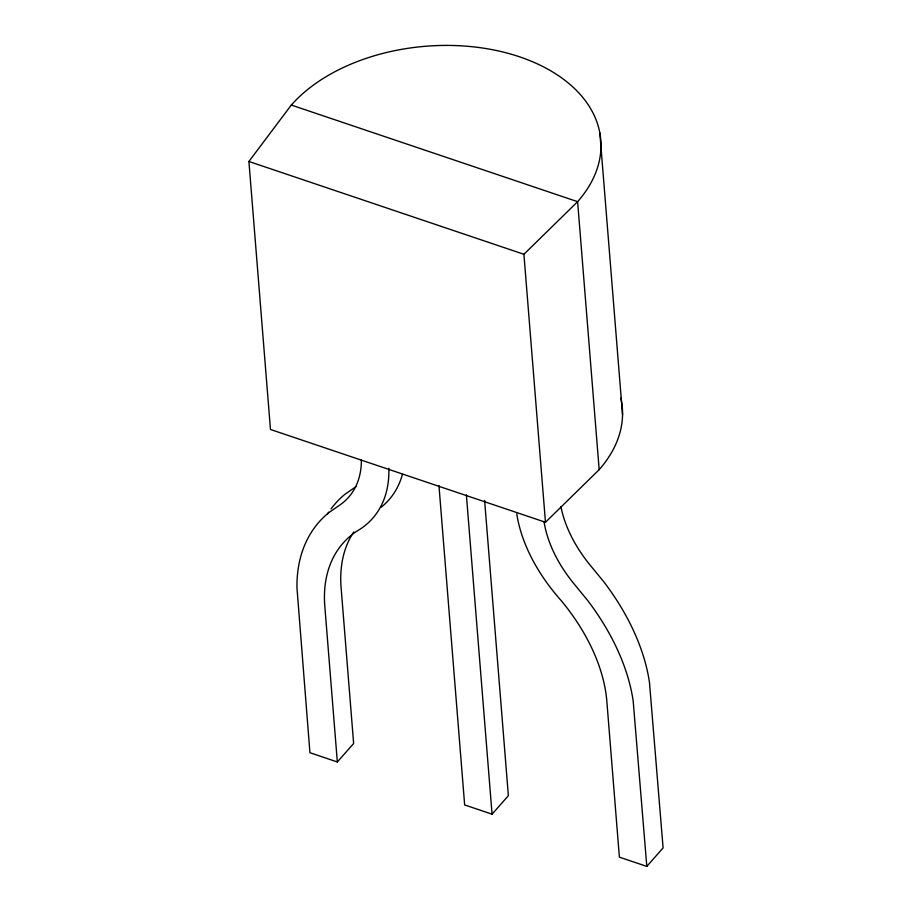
<?xml version="1.0" encoding="UTF-8"?>
<svg xmlns="http://www.w3.org/2000/svg" width="912" height="912" viewBox="0 0 912 912"><rect width="100%" height="100%" fill="white"/><g stroke="black" fill="none" stroke-linecap="round" stroke-linejoin="round"><path stroke-width="1.37" d="M248.908 161.481L291.304 105.062A166.862 107.479 -4.6 0 1 519.566 56.818A166.862 107.479 -4.6 0 1 577.615 201.677L599.173 469.657L545.467 522.268L270.465 429.461L248.908 161.481L523.91 254.288L577.615 201.677L291.304 105.062M361.391 459.842A116.371 74.054 41.4 0 1 340.21 504.758L328.468 512.909A201.826 128.432 41.4 0 0 296.947 587.533L309.932 752.719L337.337 761.976L353.639 743.485L341.111 587.738A169.849 108.095 41.4 0 1 353.776 531.924M438.957 485.583L464.653 804.931L492.07 814.188L508.372 795.697L484.614 500.471M516.773 513.855A148.337 94.403 41.4 0 0 561.097 600.472A169.849 108.095 41.4 0 1 606.856 701.408L619.385 857.155L646.802 866.4L663.092 847.909L649.481 682.507A201.826 128.432 41.4 0 0 603.847 581.845L590.11 565.109A116.371 74.054 41.4 0 1 560.937 506.627M356.501 486.278L344.77 494.418A201.826 128.432 41.4 0 0 331.045 508.885M599.845 132.924L622.554 414.914M646.802 866.4L633.179 700.997A201.826 128.432 41.4 0 0 587.545 600.335L573.819 583.6A116.371 74.054 41.4 0 1 544.008 521.47M523.91 254.288L545.467 522.268M466.374 494.84L492.07 814.188M337.337 761.976L324.809 606.229A169.849 108.095 41.4 0 1 356.421 531.411A148.337 94.403 41.4 0 0 388.843 468.244M620.833 398.134A166.862 107.479 -4.6 0 1 599.173 469.657M402.42 474.377A148.337 94.403 41.4 0 1 381.239 507.175M327.294 514.414A201.826 128.432 41.4 0 1 328.742 512.168"/></g></svg>
